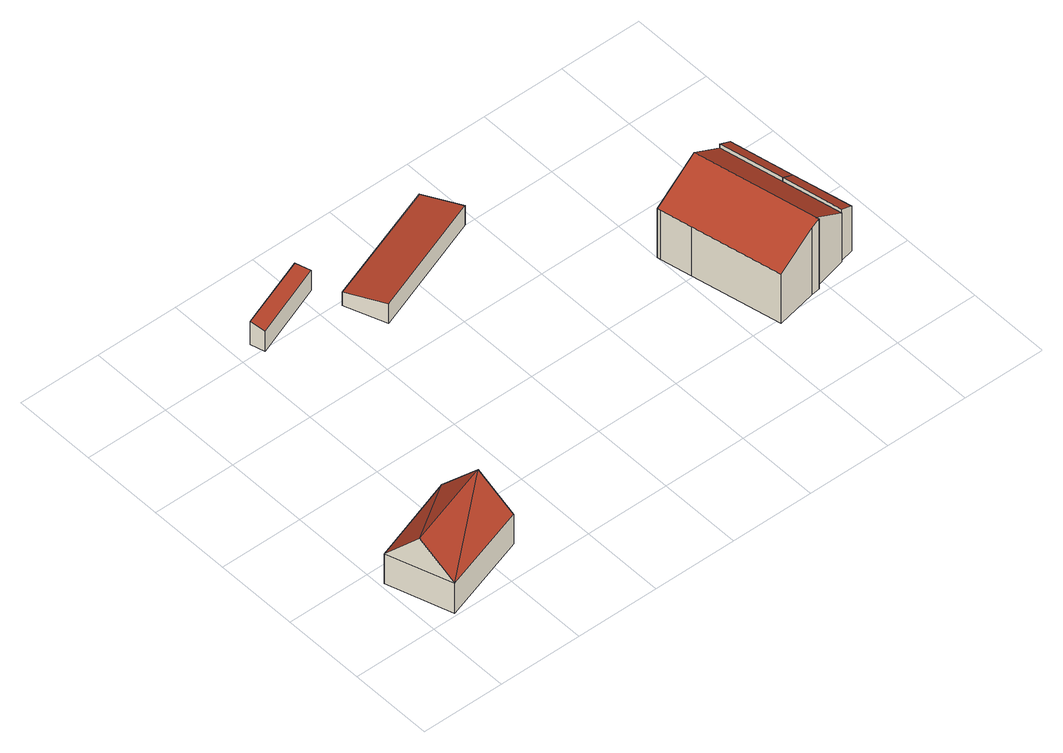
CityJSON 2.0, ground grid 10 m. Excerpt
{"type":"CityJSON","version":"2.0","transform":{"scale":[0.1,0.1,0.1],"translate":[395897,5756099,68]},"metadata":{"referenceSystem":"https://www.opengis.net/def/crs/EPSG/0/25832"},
"CityObjects":{
"building1":{"type":"Building","attributes":{"Gemeindeschluessel":"05515000","Geometrietyp2DReferenz":"3000","function":"31001_1000","roofType":"3100","measuredHeight":8.23},"geometry":[{"type":"Solid","lod":"2","boundaries":[[[[0,1,2,3]],[[4,5,1,0]],[[6,7,5,4]],[[3,2,7,6]],[[0,8,4]],[[6,9,3]],[[0,3,9]],[[9,8,0]],[[8,9,6]],[[6,4,8]],[[1,5,7,2]]]],"semantics":{"surfaces":[{"type":"WallSurface"},{"type":"RoofSurface"},{"type":"GroundSurface"}],"values":[[0,0,0,0,0,0,1,1,1,1,2]]}}]},
"building2":{"type":"Building","attributes":{"Gemeindeschluessel":"05515000","Geometrietyp2DReferenz":"3000","function":"51009_1610","roofType":"2100","measuredHeight":3.14},"geometry":[{"type":"Solid","lod":"2","boundaries":[[[[10,11,12,13]],[[14,15,11,10]],[[16,17,15,14]],[[13,12,17,16]],[[14,10,13,16]],[[11,15,17,12]]]],"semantics":{"surfaces":[{"type":"WallSurface"},{"type":"RoofSurface"},{"type":"GroundSurface"}],"values":[[0,0,0,0,1,2]]}}]},
"building3":{"type":"Building","attributes":{"Gemeindeschluessel":"05515000","Geometrietyp2DReferenz":"3000","function":"31001_2460","roofType":"2100","measuredHeight":2.7},"geometry":[{"type":"Solid","lod":"2","boundaries":[[[[18,19,20,21]],[[22,23,19,18]],[[24,25,23,22]],[[21,20,25,24]],[[22,18,21,24]],[[19,23,25,20]]]],"semantics":{"surfaces":[{"type":"WallSurface"},{"type":"RoofSurface"},{"type":"GroundSurface"}],"values":[[0,0,0,0,1,2]]}}]},
"building4":{"type":"Building","attributes":{"Gemeindeschluessel":"05515000","Geometrietyp2DReferenz":"3000","function":"31001_1000"},"address":[{"country":"Germany","locality":"Münster","thoroughfareNumber":"200","thoroughfareName":"Brock"}],"children":["building4-1","building4-2"]},
"building4-1":{"type":"BuildingPart","attributes":{"roofType":"2100","measuredHeight":7.34},"parents":["building4"],"geometry":[{"type":"Solid","lod":"2","boundaries":[[[[26,27,28,29,30]],[[31,32,33,34,35]],[[30,29,32,31]],[[35,26,30,31]],[[28,33,32,29]],[[34,27,26,35]],[[33,28,27,34]]]],"semantics":{"surfaces":[{"type":"WallSurface"},{"type":"RoofSurface"},{"type":"GroundSurface"},{"type":"ClosureSurface"}],"values":[[0,0,0,1,2,0,3]]}}]},
"building4-2":{"type":"BuildingPart","attributes":{"roofType":"3100","measuredHeight":9.71},"parents":["building4"],"geometry":[{"type":"Solid","lod":"2","boundaries":[[[[36,37,38,39]],[[40,41,37,36]],[[42,43,41,40]],[[44,45,43,42]],[[46,47,45,44]],[[34,33,47,46]],[[48,49,28,27]],[[50,51,49,48]],[[52,53,51,50]],[[39,38,53,52]],[[48,27,34,46,50]],[[44,42,40,36,39,52,50,46]],[[37,41,43,45,47,33,28,49,51,53,38]],[[33,34,27,28]]]],"semantics":{"surfaces":[{"type":"WallSurface"},{"type":"RoofSurface"},{"type":"GroundSurface"},{"type":"ClosureSurface"}],"values":[[0,0,0,0,0,0,0,0,0,0,1,1,2,3]]}}]},
"building5":{"type":"Building","attributes":{"Gemeindeschluessel":"05515000","Geometrietyp2DReferenz":"3000","function":"51009_1610","roofType":"2100","measuredHeight":7.12},"geometry":[{"type":"Solid","lod":"2","boundaries":[[[[30,54,55,26]],[[56,57,54,30]],[[58,59,57,56]],[[26,55,59,58]],[[56,30,26,58]],[[54,57,59,55]]]],"semantics":{"surfaces":[{"type":"WallSurface"},{"type":"RoofSurface"},{"type":"GroundSurface"}],"values":[[0,0,0,0,1,2]]}}]}
},
"vertices":[
[29,3,45],[29,3,4],[135,37,4],[135,37,45],[4,79,45],[4,79,4],[109,114,45],[109,114,4],[17,41,87],[122,75,87],
[215,430,32],[215,430,4],[207,445,4],[207,445,36],[126,396,32],[126,396,4],[121,413,36],[121,413,4],
[225,395,22],[225,395,3],[243,347,3],[243,347,30],[370,447,22],[370,447,3],[388,400,30],[388,400,3],
[612,185,84],[612,185,79],[612,185,11],[628,188,11],[628,188,75],[612,263,75],[612,263,11],[596,260,11],[596,260,79],[596,260,84],
[527,89,79],[527,89,11],[575,99,11],[575,99,103],[504,196,79],[504,196,11],[496,233,79],[496,233,11],[495,237,79],[495,237,11],[554,250,108],[554,250,11],[627,114,79],[627,114,11],[585,104,108],[585,104,11],[586,101,108],[586,101,11],
[628,188,13],[612,185,13],[643,118,75],[643,118,13],[627,114,84],[627,114,13]
]}
